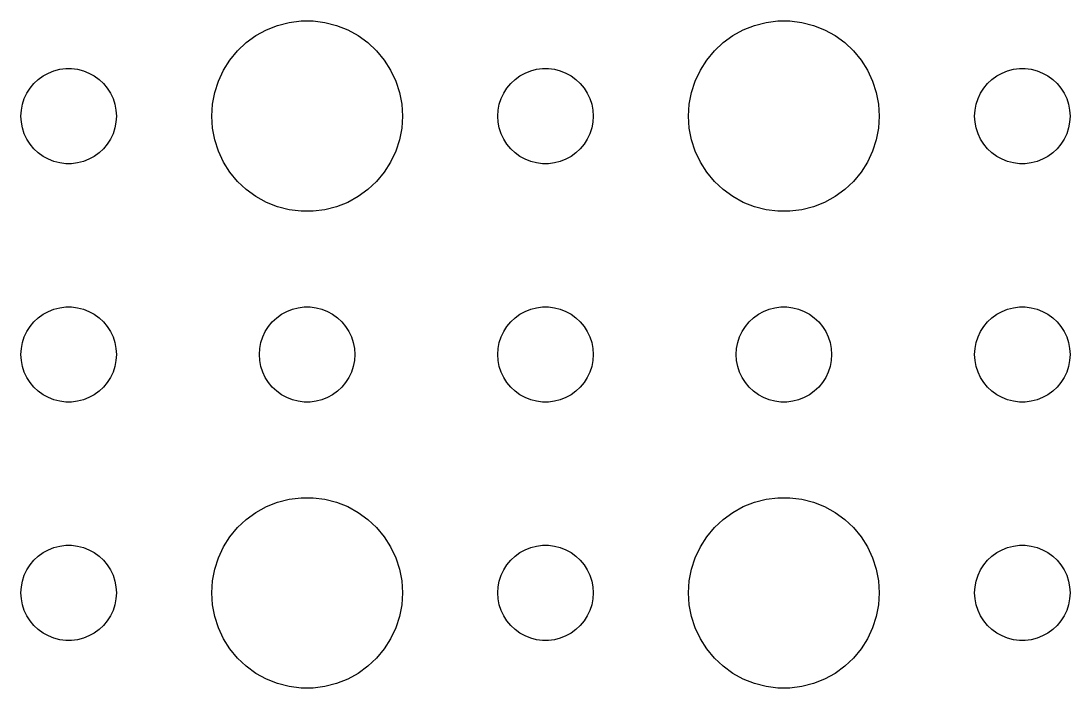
# Model space of a CAD drawing. Header units: metres. Extents: x -127 to 127, y -127 to 127.
# Drawn here: x -24 to 9, y 87.01 to 107.99 of the extents above; entities that cross this region are included whole.
import ezdxf

# ---------------------------------------------------------------- set-up
doc = ezdxf.new("R2010")
doc.units = ezdxf.units.M

msp = doc.modelspace()

# ---------------------------------------------------------------- linework, layer by layer
for p, q in [((-15.927, 107.853), (-15.5621, 107.947)), ((-15.5621, 107.947), (-15.1884, 107.994)), ((-15.1884, 107.994), (-14.8116, 107.994)), ((-14.8116, 107.994), (-14.4379, 107.947)), ((-14.4379, 107.947), (-14.0729, 107.853)), ((-0.92705, 107.853), (-0.56213, 107.947)), ((-0.56213, 107.947), (-0.18837, 107.994)), ((-0.18837, 107.994), (0.18837, 107.994)), ((0.18837, 107.994), (0.56213, 107.947)), ((0.56213, 107.947), (0.92705, 107.853)), ((-16.6075, 107.533), (-16.2773, 107.714)), ((-16.2773, 107.714), (-15.927, 107.853)), ((-14.0729, 107.853), (-13.7227, 107.714)), ((-13.7227, 107.714), (-13.3925, 107.533)), ((-1.60747, 107.533), (-1.27733, 107.714)), ((-1.27733, 107.714), (-0.92705, 107.853)), ((0.92705, 107.853), (1.27733, 107.714)), ((1.27733, 107.714), (1.60747, 107.533)), ((-17.1869, 107.054), (-16.9123, 107.312)), ((-16.9123, 107.312), (-16.6075, 107.533)), ((-13.3925, 107.533), (-13.0877, 107.312)), ((-13.0877, 107.312), (-12.8131, 107.054)), ((-2.1869, 107.054), (-1.91226, 107.312)), ((-1.91226, 107.312), (-1.60747, 107.533)), ((1.60747, 107.533), (1.91226, 107.312)), ((1.91226, 107.312), (2.1869, 107.054)), ((-17.427, 106.763), (-17.1869, 107.054)), ((-12.8131, 107.054), (-12.5729, 106.763)), ((-2.42705, 106.763), (-2.1869, 107.054)), ((2.1869, 107.054), (2.42705, 106.763)), ((-17.6289, 106.445), (-17.427, 106.763)), ((-12.5729, 106.763), (-12.3711, 106.445)), ((-2.62891, 106.445), (-2.42705, 106.763)), ((2.42705, 106.763), (2.62891, 106.445)), ((-23.4561, 106.156), (-23.3037, 106.266)), ((-23.3037, 106.266), (-23.1387, 106.357)), ((-23.1387, 106.357), (-22.9635, 106.427)), ((-22.9635, 106.427), (-22.7811, 106.473)), ((-22.7811, 106.473), (-22.5942, 106.497)), ((-22.5942, 106.497), (-22.4058, 106.497)), ((-22.4058, 106.497), (-22.2189, 106.473)), ((-22.2189, 106.473), (-22.0365, 106.427)), ((-22.0365, 106.427), (-21.8613, 106.357)), ((-21.8613, 106.357), (-21.6963, 106.266)), ((-21.6963, 106.266), (-21.5439, 106.156)), ((-17.7893, 106.104), (-17.6289, 106.445)), ((-12.3711, 106.445), (-12.2107, 106.104)), ((-8.45613, 106.156), (-8.30373, 106.266)), ((-8.30373, 106.266), (-8.13866, 106.357)), ((-8.13866, 106.357), (-7.96352, 106.427)), ((-7.96352, 106.427), (-7.78107, 106.473)), ((-7.78107, 106.473), (-7.59418, 106.497)), ((-7.59418, 106.497), (-7.40581, 106.497)), ((-7.40581, 106.497), (-7.21892, 106.473)), ((-7.21892, 106.473), (-7.03647, 106.427)), ((-7.03647, 106.427), (-6.86133, 106.357)), ((-6.86133, 106.357), (-6.69626, 106.266)), ((-6.69626, 106.266), (-6.54385, 106.156)), ((-2.78932, 106.104), (-2.62891, 106.445)), ((2.62891, 106.445), (2.78932, 106.104)), ((6.54385, 106.156), (6.69626, 106.266)), ((6.69626, 106.266), (6.86133, 106.357)), ((6.86133, 106.357), (7.03647, 106.427)), ((7.03647, 106.427), (7.21892, 106.473)), ((7.21892, 106.473), (7.40581, 106.497)), ((7.40581, 106.497), (7.59418, 106.497)), ((7.59418, 106.497), (7.78107, 106.473)), ((7.78107, 106.473), (7.96352, 106.427)), ((7.96352, 106.427), (8.13866, 106.357)), ((8.13866, 106.357), (8.30373, 106.266)), ((8.30373, 106.266), (8.45613, 106.156)), ((-23.7135, 105.882), (-23.5934, 106.027)), ((-23.5934, 106.027), (-23.4561, 106.156)), ((-21.5439, 106.156), (-21.4065, 106.027)), ((-21.4065, 106.027), (-21.2865, 105.882)), ((-17.9057, 105.746), (-17.7893, 106.104)), ((-12.2107, 106.104), (-12.0942, 105.746)), ((-8.71352, 105.882), (-8.59344, 106.027)), ((-8.59344, 106.027), (-8.45613, 106.156)), ((-6.54385, 106.156), (-6.40654, 106.027)), ((-6.40654, 106.027), (-6.28647, 105.882)), ((-2.90575, 105.746), (-2.78932, 106.104)), ((2.78932, 106.104), (2.90575, 105.746)), ((6.28647, 105.882), (6.40654, 106.027)), ((6.40654, 106.027), (6.54385, 106.156)), ((8.45613, 106.156), (8.59344, 106.027)), ((8.59344, 106.027), (8.71352, 105.882)), ((-23.8947, 105.552), (-23.8145, 105.723)), ((-23.8145, 105.723), (-23.7135, 105.882)), ((-21.2865, 105.882), (-21.1855, 105.723)), ((-21.1855, 105.723), (-21.1053, 105.552)), ((-17.9763, 105.376), (-17.9057, 105.746)), ((-12.0942, 105.746), (-12.0237, 105.376)), ((-8.89465, 105.552), (-8.81445, 105.723)), ((-8.81445, 105.723), (-8.71352, 105.882)), ((-6.28647, 105.882), (-6.18553, 105.723)), ((-6.18553, 105.723), (-6.10533, 105.552)), ((-2.97633, 105.376), (-2.90575, 105.746)), ((2.90575, 105.746), (2.97633, 105.376)), ((6.10533, 105.552), (6.18553, 105.723)), ((6.18553, 105.723), (6.28647, 105.882)), ((8.71352, 105.882), (8.81445, 105.723)), ((8.81445, 105.723), (8.89465, 105.552)), ((-23.9882, 105.188), (-23.9529, 105.373)), ((-23.9529, 105.373), (-23.8947, 105.552)), ((-21.1053, 105.552), (-21.0471, 105.373)), ((-21.0471, 105.373), (-21.0118, 105.188)), ((-18, 105), (-17.9763, 105.376)), ((-12.0237, 105.376), (-12, 105)), ((-8.98816, 105.188), (-8.95287, 105.373)), ((-8.95287, 105.373), (-8.89465, 105.552)), ((-6.10533, 105.552), (-6.04712, 105.373)), ((-6.04712, 105.373), (-6.01183, 105.188)), ((-3, 105), (-2.97633, 105.376)), ((2.97633, 105.376), (3, 105)), ((6.01183, 105.188), (6.04712, 105.373)), ((6.04712, 105.373), (6.10533, 105.552)), ((8.89465, 105.552), (8.95287, 105.373)), ((8.95287, 105.373), (8.98816, 105.188)), ((-24, 105), (-23.9882, 105.188)), ((-23.9882, 104.812), (-24, 105)), ((-21.0118, 105.188), (-21, 105)), ((-21, 105), (-21.0118, 104.812)), ((-17.9763, 104.624), (-18, 105)), ((-12, 105), (-12.0237, 104.624)), ((-9, 105), (-8.98816, 105.188)), ((-8.98816, 104.812), (-9, 105)), ((-6.01183, 105.188), (-6, 105)), ((-6, 105), (-6.01183, 104.812)), ((-2.97633, 104.624), (-3, 105)), ((3, 105), (2.97633, 104.624)), ((6, 105), (6.01183, 105.188)), ((6.01183, 104.812), (6, 105)), ((8.98816, 105.188), (9, 105)), ((9, 105), (8.98816, 104.812)), ((-23.9529, 104.627), (-23.9882, 104.812)), ((-23.8947, 104.448), (-23.9529, 104.627)), ((-21.0471, 104.627), (-21.1053, 104.448)), ((-21.0118, 104.812), (-21.0471, 104.627)), ((-17.9057, 104.254), (-17.9763, 104.624)), ((-12.0237, 104.624), (-12.0942, 104.254)), ((-8.95287, 104.627), (-8.98816, 104.812)), ((-8.89465, 104.448), (-8.95287, 104.627)), ((-6.04712, 104.627), (-6.10533, 104.448)), ((-6.01183, 104.812), (-6.04712, 104.627)), ((-2.90575, 104.254), (-2.97633, 104.624)), ((2.97633, 104.624), (2.90575, 104.254)), ((6.04712, 104.627), (6.01183, 104.812)), ((6.10533, 104.448), (6.04712, 104.627)), ((8.95287, 104.627), (8.89465, 104.448)), ((8.98816, 104.812), (8.95287, 104.627)), ((-23.8145, 104.277), (-23.8947, 104.448)), ((-21.1053, 104.448), (-21.1855, 104.277)), ((-8.81445, 104.277), (-8.89465, 104.448)), ((-6.10533, 104.448), (-6.18553, 104.277)), ((6.18553, 104.277), (6.10533, 104.448)), ((8.89465, 104.448), (8.81445, 104.277)), ((-23.7135, 104.118), (-23.8145, 104.277)), ((-23.5934, 103.973), (-23.7135, 104.118)), ((-23.4561, 103.844), (-23.5934, 103.973)), ((-21.4065, 103.973), (-21.5439, 103.844)), ((-21.2865, 104.118), (-21.4065, 103.973)), ((-21.1855, 104.277), (-21.2865, 104.118)), ((-17.7893, 103.896), (-17.9057, 104.254)), ((-12.0942, 104.254), (-12.2107, 103.896)), ((-8.71352, 104.118), (-8.81445, 104.277)), ((-8.59344, 103.973), (-8.71352, 104.118)), ((-8.45613, 103.844), (-8.59344, 103.973)), ((-6.40654, 103.973), (-6.54385, 103.844)), ((-6.28647, 104.118), (-6.40654, 103.973)), ((-6.18553, 104.277), (-6.28647, 104.118)), ((-2.78932, 103.896), (-2.90575, 104.254)), ((2.90575, 104.254), (2.78932, 103.896)), ((6.28647, 104.118), (6.18553, 104.277)), ((6.40654, 103.973), (6.28647, 104.118)), ((6.54385, 103.844), (6.40654, 103.973)), ((8.59344, 103.973), (8.45613, 103.844)), ((8.71352, 104.118), (8.59344, 103.973)), ((8.81445, 104.277), (8.71352, 104.118)), ((-23.3037, 103.734), (-23.4561, 103.844)), ((-23.1387, 103.643), (-23.3037, 103.734)), ((-22.9635, 103.573), (-23.1387, 103.643)), ((-21.8613, 103.643), (-22.0365, 103.573)), ((-21.6963, 103.734), (-21.8613, 103.643)), ((-21.5439, 103.844), (-21.6963, 103.734)), ((-17.6289, 103.555), (-17.7893, 103.896)), ((-12.2107, 103.896), (-12.3711, 103.555)), ((-8.30373, 103.734), (-8.45613, 103.844)), ((-8.13866, 103.643), (-8.30373, 103.734)), ((-7.96352, 103.573), (-8.13866, 103.643)), ((-6.86133, 103.643), (-7.03647, 103.573)), ((-6.69626, 103.734), (-6.86133, 103.643)), ((-6.54385, 103.844), (-6.69626, 103.734)), ((-2.62891, 103.555), (-2.78932, 103.896)), ((2.78932, 103.896), (2.62891, 103.555)), ((6.69626, 103.734), (6.54385, 103.844)), ((6.86133, 103.643), (6.69626, 103.734)), ((7.03647, 103.573), (6.86133, 103.643)), ((8.13866, 103.643), (7.96352, 103.573)), ((8.30373, 103.734), (8.13866, 103.643)), ((8.45613, 103.844), (8.30373, 103.734)), ((-22.7811, 103.527), (-22.9635, 103.573)), ((-22.5942, 103.503), (-22.7811, 103.527)), ((-22.4058, 103.503), (-22.5942, 103.503)), ((-22.2189, 103.527), (-22.4058, 103.503)), ((-22.0365, 103.573), (-22.2189, 103.527)), ((-17.427, 103.237), (-17.6289, 103.555)), ((-12.3711, 103.555), (-12.5729, 103.237)), ((-7.78107, 103.527), (-7.96352, 103.573)), ((-7.59418, 103.503), (-7.78107, 103.527)), ((-7.40581, 103.503), (-7.59418, 103.503)), ((-7.21892, 103.527), (-7.40581, 103.503)), ((-7.03647, 103.573), (-7.21892, 103.527)), ((-2.42705, 103.237), (-2.62891, 103.555)), ((2.62891, 103.555), (2.42705, 103.237)), ((7.21892, 103.527), (7.03647, 103.573)), ((7.40581, 103.503), (7.21892, 103.527)), ((7.59418, 103.503), (7.40581, 103.503)), ((7.78107, 103.527), (7.59418, 103.503)), ((7.96352, 103.573), (7.78107, 103.527)), ((-17.1869, 102.946), (-17.427, 103.237)), ((-12.5729, 103.237), (-12.8131, 102.946)), ((-2.1869, 102.946), (-2.42705, 103.237)), ((2.42705, 103.237), (2.1869, 102.946)), ((-16.9123, 102.688), (-17.1869, 102.946)), ((-16.6075, 102.467), (-16.9123, 102.688)), ((-13.0877, 102.688), (-13.3925, 102.467)), ((-12.8131, 102.946), (-13.0877, 102.688)), ((-1.91226, 102.688), (-2.1869, 102.946)), ((-1.60747, 102.467), (-1.91226, 102.688)), ((1.91226, 102.688), (1.60747, 102.467)), ((2.1869, 102.946), (1.91226, 102.688)), ((-16.2773, 102.286), (-16.6075, 102.467)), ((-13.3925, 102.467), (-13.7227, 102.286)), ((-1.27733, 102.286), (-1.60747, 102.467)), ((1.60747, 102.467), (1.27733, 102.286)), ((-15.927, 102.147), (-16.2773, 102.286)), ((-15.5621, 102.053), (-15.927, 102.147)), ((-15.1884, 102.006), (-15.5621, 102.053)), ((-14.8116, 102.006), (-15.1884, 102.006)), ((-14.4379, 102.053), (-14.8116, 102.006)), ((-14.0729, 102.147), (-14.4379, 102.053)), ((-13.7227, 102.286), (-14.0729, 102.147)), ((-0.92705, 102.147), (-1.27733, 102.286)), ((-0.56213, 102.053), (-0.92705, 102.147)), ((-0.18837, 102.006), (-0.56213, 102.053)), ((0.18837, 102.006), (-0.18837, 102.006)), ((0.56213, 102.053), (0.18837, 102.006)), ((0.92705, 102.147), (0.56213, 102.053)), ((1.27733, 102.286), (0.92705, 102.147)), ((-23.4561, 98.6558), (-23.3037, 98.7665)), ((-23.3037, 98.7665), (-23.1387, 98.8572)), ((-23.1387, 98.8572), (-22.9635, 98.9266)), ((-22.9635, 98.9266), (-22.7811, 98.9734)), ((-22.7811, 98.9734), (-22.5942, 98.997)), ((-22.5942, 98.997), (-22.4058, 98.997)), ((-22.4058, 98.997), (-22.2189, 98.9734)), ((-22.2189, 98.9734), (-22.0365, 98.9266)), ((-22.0365, 98.9266), (-21.8613, 98.8572)), ((-21.8613, 98.8572), (-21.6963, 98.7665)), ((-21.6963, 98.7665), (-21.5439, 98.6558)), ((-15.9561, 98.6558), (-15.8037, 98.7665)), ((-15.8037, 98.7665), (-15.6387, 98.8572)), ((-15.6387, 98.8572), (-15.4635, 98.9266)), ((-15.4635, 98.9266), (-15.2811, 98.9734)), ((-15.2811, 98.9734), (-15.0942, 98.997)), ((-15.0942, 98.997), (-14.9058, 98.997)), ((-14.9058, 98.997), (-14.7189, 98.9734)), ((-14.7189, 98.9734), (-14.5365, 98.9266)), ((-14.5365, 98.9266), (-14.3613, 98.8572)), ((-14.3613, 98.8572), (-14.1963, 98.7665)), ((-14.1963, 98.7665), (-14.0439, 98.6558)), ((-8.45613, 98.6558), (-8.30373, 98.7665)), ((-8.30373, 98.7665), (-8.13866, 98.8572)), ((-8.13866, 98.8572), (-7.96352, 98.9266)), ((-7.96352, 98.9266), (-7.78107, 98.9734)), ((-7.78107, 98.9734), (-7.59418, 98.997)), ((-7.59418, 98.997), (-7.40581, 98.997)), ((-7.40581, 98.997), (-7.21892, 98.9734)), ((-7.21892, 98.9734), (-7.03647, 98.9266)), ((-7.03647, 98.9266), (-6.86133, 98.8572)), ((-6.86133, 98.8572), (-6.69626, 98.7665)), ((-6.69626, 98.7665), (-6.54385, 98.6558)), ((-0.95613, 98.6558), (-0.80373, 98.7665)), ((-0.80373, 98.7665), (-0.63866, 98.8572)), ((-0.63866, 98.8572), (-0.46352, 98.9266)), ((-0.46352, 98.9266), (-0.28107, 98.9734)), ((-0.28107, 98.9734), (-0.09418, 98.997)), ((-0.09418, 98.997), (0.09418, 98.997)), ((0.09418, 98.997), (0.28107, 98.9734)), ((0.28107, 98.9734), (0.46352, 98.9266)), ((0.46352, 98.9266), (0.63866, 98.8572)), ((0.63866, 98.8572), (0.80373, 98.7665)), ((0.80373, 98.7665), (0.95613, 98.6558)), ((6.54385, 98.6558), (6.69626, 98.7665)), ((6.69626, 98.7665), (6.86133, 98.8572)), ((6.86133, 98.8572), (7.03647, 98.9266)), ((7.03647, 98.9266), (7.21892, 98.9734)), ((7.21892, 98.9734), (7.40581, 98.997)), ((7.40581, 98.997), (7.59418, 98.997)), ((7.59418, 98.997), (7.78107, 98.9734)), ((7.78107, 98.9734), (7.96352, 98.9266)), ((7.96352, 98.9266), (8.13866, 98.8572)), ((8.13866, 98.8572), (8.30373, 98.7665)), ((8.30373, 98.7665), (8.45613, 98.6558)), ((-23.8145, 98.2226), (-23.7135, 98.3817)), ((-23.7135, 98.3817), (-23.5934, 98.5268)), ((-23.5934, 98.5268), (-23.4561, 98.6558)), ((-21.5439, 98.6558), (-21.4065, 98.5268)), ((-21.4065, 98.5268), (-21.2865, 98.3817)), ((-21.2865, 98.3817), (-21.1855, 98.2226)), ((-16.3145, 98.2226), (-16.2135, 98.3817)), ((-16.2135, 98.3817), (-16.0934, 98.5268)), ((-16.0934, 98.5268), (-15.9561, 98.6558)), ((-14.0439, 98.6558), (-13.9065, 98.5268)), ((-13.9065, 98.5268), (-13.7865, 98.3817)), ((-13.7865, 98.3817), (-13.6855, 98.2226)), ((-8.81445, 98.2226), (-8.71352, 98.3817)), ((-8.71352, 98.3817), (-8.59344, 98.5268)), ((-8.59344, 98.5268), (-8.45613, 98.6558)), ((-6.54385, 98.6558), (-6.40654, 98.5268)), ((-6.40654, 98.5268), (-6.28647, 98.3817)), ((-6.28647, 98.3817), (-6.18553, 98.2226)), ((-1.31445, 98.2226), (-1.21352, 98.3817)), ((-1.21352, 98.3817), (-1.09344, 98.5268)), ((-1.09344, 98.5268), (-0.95613, 98.6558)), ((0.95613, 98.6558), (1.09344, 98.5268)), ((1.09344, 98.5268), (1.21352, 98.3817)), ((1.21352, 98.3817), (1.31445, 98.2226)), ((6.18553, 98.2226), (6.28647, 98.3817)), ((6.28647, 98.3817), (6.40654, 98.5268)), ((6.40654, 98.5268), (6.54385, 98.6558)), ((8.45613, 98.6558), (8.59344, 98.5268)), ((8.59344, 98.5268), (8.71352, 98.3817)), ((8.71352, 98.3817), (8.81445, 98.2226)), ((-23.9529, 97.873), (-23.8947, 98.0522)), ((-23.8947, 98.0522), (-23.8145, 98.2226)), ((-21.1855, 98.2226), (-21.1053, 98.0522)), ((-21.1053, 98.0522), (-21.0471, 97.873)), ((-16.4529, 97.873), (-16.3947, 98.0522)), ((-16.3947, 98.0522), (-16.3145, 98.2226)), ((-13.6855, 98.2226), (-13.6053, 98.0522)), ((-13.6053, 98.0522), (-13.5471, 97.873)), ((-8.95287, 97.873), (-8.89465, 98.0522)), ((-8.89465, 98.0522), (-8.81445, 98.2226)), ((-6.18553, 98.2226), (-6.10533, 98.0522)), ((-6.10533, 98.0522), (-6.04712, 97.873)), ((-1.45287, 97.873), (-1.39465, 98.0522)), ((-1.39465, 98.0522), (-1.31445, 98.2226)), ((1.31445, 98.2226), (1.39465, 98.0522)), ((1.39465, 98.0522), (1.45287, 97.873)), ((6.04712, 97.873), (6.10533, 98.0522)), ((6.10533, 98.0522), (6.18553, 98.2226)), ((8.81445, 98.2226), (8.89465, 98.0522)), ((8.89465, 98.0522), (8.95287, 97.873)), ((-24, 97.5), (-23.9882, 97.688)), ((-23.9882, 97.688), (-23.9529, 97.873)), ((-21.0471, 97.873), (-21.0118, 97.688)), ((-21.0118, 97.688), (-21, 97.5)), ((-16.5, 97.5), (-16.4882, 97.688)), ((-16.4882, 97.688), (-16.4529, 97.873)), ((-13.5471, 97.873), (-13.5118, 97.688)), ((-13.5118, 97.688), (-13.5, 97.5)), ((-9, 97.5), (-8.98816, 97.688)), ((-8.98816, 97.688), (-8.95287, 97.873)), ((-6.04712, 97.873), (-6.01183, 97.688)), ((-6.01183, 97.688), (-6, 97.5)), ((-1.5, 97.5), (-1.48816, 97.688)), ((-1.48816, 97.688), (-1.45287, 97.873)), ((1.45287, 97.873), (1.48816, 97.688)), ((1.48816, 97.688), (1.5, 97.5)), ((6, 97.5), (6.01183, 97.688)), ((6.01183, 97.688), (6.04712, 97.873)), ((8.95287, 97.873), (8.98816, 97.688)), ((8.98816, 97.688), (9, 97.5)), ((-23.9882, 97.312), (-24, 97.5)), ((-21, 97.5), (-21.0118, 97.312)), ((-16.4882, 97.312), (-16.5, 97.5)), ((-13.5, 97.5), (-13.5118, 97.312)), ((-8.98816, 97.312), (-9, 97.5)), ((-6, 97.5), (-6.01183, 97.312)), ((-1.48816, 97.312), (-1.5, 97.5)), ((1.5, 97.5), (1.48816, 97.312)), ((6.01183, 97.312), (6, 97.5)), ((9, 97.5), (8.98816, 97.312)), ((-23.9529, 97.127), (-23.9882, 97.312)), ((-23.8947, 96.9478), (-23.9529, 97.127)), ((-21.0471, 97.127), (-21.1053, 96.9478)), ((-21.0118, 97.312), (-21.0471, 97.127)), ((-16.4529, 97.127), (-16.4882, 97.312)), ((-16.3947, 96.9478), (-16.4529, 97.127)), ((-13.5471, 97.127), (-13.6053, 96.9478)), ((-13.5118, 97.312), (-13.5471, 97.127)), ((-8.95287, 97.127), (-8.98816, 97.312)), ((-8.89465, 96.9478), (-8.95287, 97.127)), ((-6.04712, 97.127), (-6.10533, 96.9478)), ((-6.01183, 97.312), (-6.04712, 97.127)), ((-1.45287, 97.127), (-1.48816, 97.312)), ((-1.39465, 96.9478), (-1.45287, 97.127)), ((1.45287, 97.127), (1.39465, 96.9478)), ((1.48816, 97.312), (1.45287, 97.127)), ((6.04712, 97.127), (6.01183, 97.312)), ((6.10533, 96.9478), (6.04712, 97.127)), ((8.95287, 97.127), (8.89465, 96.9478)), ((8.98816, 97.312), (8.95287, 97.127)), ((-23.8145, 96.7774), (-23.8947, 96.9478)), ((-23.7135, 96.6183), (-23.8145, 96.7774)), ((-21.1855, 96.7774), (-21.2865, 96.6183)), ((-21.1053, 96.9478), (-21.1855, 96.7774)), ((-16.3145, 96.7774), (-16.3947, 96.9478)), ((-16.2135, 96.6183), (-16.3145, 96.7774)), ((-13.6855, 96.7774), (-13.7865, 96.6183)), ((-13.6053, 96.9478), (-13.6855, 96.7774)), ((-8.81445, 96.7774), (-8.89465, 96.9478)), ((-8.71352, 96.6183), (-8.81445, 96.7774)), ((-6.18553, 96.7774), (-6.28647, 96.6183)), ((-6.10533, 96.9478), (-6.18553, 96.7774)), ((-1.31445, 96.7774), (-1.39465, 96.9478)), ((-1.21352, 96.6183), (-1.31445, 96.7774)), ((1.31445, 96.7774), (1.21352, 96.6183)), ((1.39465, 96.9478), (1.31445, 96.7774)), ((6.18553, 96.7774), (6.10533, 96.9478)), ((6.28647, 96.6183), (6.18553, 96.7774)), ((8.81445, 96.7774), (8.71352, 96.6183)), ((8.89465, 96.9478), (8.81445, 96.7774)), ((-23.5934, 96.4732), (-23.7135, 96.6183)), ((-23.4561, 96.3442), (-23.5934, 96.4732)), ((-21.4065, 96.4732), (-21.5439, 96.3442)), ((-21.2865, 96.6183), (-21.4065, 96.4732)), ((-16.0934, 96.4732), (-16.2135, 96.6183)), ((-15.9561, 96.3442), (-16.0934, 96.4732)), ((-13.9065, 96.4732), (-14.0439, 96.3442)), ((-13.7865, 96.6183), (-13.9065, 96.4732)), ((-8.59344, 96.4732), (-8.71352, 96.6183)), ((-8.45613, 96.3442), (-8.59344, 96.4732)), ((-6.40654, 96.4732), (-6.54385, 96.3442)), ((-6.28647, 96.6183), (-6.40654, 96.4732)), ((-1.09344, 96.4732), (-1.21352, 96.6183)), ((-0.95613, 96.3442), (-1.09344, 96.4732)), ((1.09344, 96.4732), (0.95613, 96.3442)), ((1.21352, 96.6183), (1.09344, 96.4732)), ((6.40654, 96.4732), (6.28647, 96.6183)), ((6.54385, 96.3442), (6.40654, 96.4732)), ((8.59344, 96.4732), (8.45613, 96.3442)), ((8.71352, 96.6183), (8.59344, 96.4732)), ((-23.3037, 96.2335), (-23.4561, 96.3442)), ((-23.1387, 96.1428), (-23.3037, 96.2335)), ((-22.9635, 96.0734), (-23.1387, 96.1428)), ((-22.7811, 96.0266), (-22.9635, 96.0734)), ((-22.0365, 96.0734), (-22.2189, 96.0266)), ((-21.8613, 96.1428), (-22.0365, 96.0734)), ((-21.6963, 96.2335), (-21.8613, 96.1428)), ((-21.5439, 96.3442), (-21.6963, 96.2335)), ((-15.8037, 96.2335), (-15.9561, 96.3442)), ((-15.6387, 96.1428), (-15.8037, 96.2335)), ((-15.4635, 96.0734), (-15.6387, 96.1428)), ((-15.2811, 96.0266), (-15.4635, 96.0734)), ((-14.5365, 96.0734), (-14.7189, 96.0266)), ((-14.3613, 96.1428), (-14.5365, 96.0734)), ((-14.1963, 96.2335), (-14.3613, 96.1428)), ((-14.0439, 96.3442), (-14.1963, 96.2335)), ((-8.30373, 96.2335), (-8.45613, 96.3442)), ((-8.13866, 96.1428), (-8.30373, 96.2335)), ((-7.96352, 96.0734), (-8.13866, 96.1428)), ((-7.78107, 96.0266), (-7.96352, 96.0734)), ((-7.03647, 96.0734), (-7.21892, 96.0266)), ((-6.86133, 96.1428), (-7.03647, 96.0734)), ((-6.69626, 96.2335), (-6.86133, 96.1428)), ((-6.54385, 96.3442), (-6.69626, 96.2335)), ((-0.80373, 96.2335), (-0.95613, 96.3442)), ((-0.63866, 96.1428), (-0.80373, 96.2335)), ((-0.46352, 96.0734), (-0.63866, 96.1428)), ((-0.28107, 96.0266), (-0.46352, 96.0734)), ((0.46352, 96.0734), (0.28107, 96.0266)), ((0.63866, 96.1428), (0.46352, 96.0734)), ((0.80373, 96.2335), (0.63866, 96.1428)), ((0.95613, 96.3442), (0.80373, 96.2335)), ((6.69626, 96.2335), (6.54385, 96.3442)), ((6.86133, 96.1428), (6.69626, 96.2335)), ((7.03647, 96.0734), (6.86133, 96.1428)), ((7.21892, 96.0266), (7.03647, 96.0734)), ((7.96352, 96.0734), (7.78107, 96.0266)), ((8.13866, 96.1428), (7.96352, 96.0734)), ((8.30373, 96.2335), (8.13866, 96.1428)), ((8.45613, 96.3442), (8.30373, 96.2335)), ((-22.5942, 96.003), (-22.7811, 96.0266)), ((-22.4058, 96.003), (-22.5942, 96.003)), ((-22.2189, 96.0266), (-22.4058, 96.003)), ((-15.0942, 96.003), (-15.2811, 96.0266)), ((-14.9058, 96.003), (-15.0942, 96.003)), ((-14.7189, 96.0266), (-14.9058, 96.003)), ((-7.59418, 96.003), (-7.78107, 96.0266)), ((-7.40581, 96.003), (-7.59418, 96.003)), ((-7.21892, 96.0266), (-7.40581, 96.003)), ((-0.09418, 96.003), (-0.28107, 96.0266)), ((0.09418, 96.003), (-0.09418, 96.003)), ((0.28107, 96.0266), (0.09418, 96.003)), ((7.40581, 96.003), (7.21892, 96.0266)), ((7.59418, 96.003), (7.40581, 96.003)), ((7.78107, 96.0266), (7.59418, 96.003)), ((-16.2773, 92.7145), (-15.927, 92.8532)), ((-15.927, 92.8532), (-15.5621, 92.9469)), ((-15.5621, 92.9469), (-15.1884, 92.9941)), ((-15.1884, 92.9941), (-14.8116, 92.9941)), ((-14.8116, 92.9941), (-14.4379, 92.9469)), ((-14.4379, 92.9469), (-14.0729, 92.8532)), ((-14.0729, 92.8532), (-13.7227, 92.7145)), ((-1.27733, 92.7145), (-0.92705, 92.8532)), ((-0.92705, 92.8532), (-0.56213, 92.9469)), ((-0.56213, 92.9469), (-0.18837, 92.9941)), ((-0.18837, 92.9941), (0.18837, 92.9941)), ((0.18837, 92.9941), (0.56213, 92.9469)), ((0.56213, 92.9469), (0.92705, 92.8532)), ((0.92705, 92.8532), (1.27733, 92.7145)), ((-16.9123, 92.3115), (-16.6075, 92.533)), ((-16.6075, 92.533), (-16.2773, 92.7145)), ((-13.7227, 92.7145), (-13.3925, 92.533)), ((-13.3925, 92.533), (-13.0877, 92.3115)), ((-1.91226, 92.3115), (-1.60747, 92.533)), ((-1.60747, 92.533), (-1.27733, 92.7145)), ((1.27733, 92.7145), (1.60747, 92.533)), ((1.60747, 92.533), (1.91226, 92.3115)), ((-17.1869, 92.0536), (-16.9123, 92.3115)), ((-13.0877, 92.3115), (-12.8131, 92.0536)), ((-2.1869, 92.0536), (-1.91226, 92.3115)), ((1.91226, 92.3115), (2.1869, 92.0536)), ((-17.6289, 91.4453), (-17.427, 91.7634)), ((-17.427, 91.7634), (-17.1869, 92.0536)), ((-12.8131, 92.0536), (-12.5729, 91.7634)), ((-12.5729, 91.7634), (-12.3711, 91.4453)), ((-2.62891, 91.4453), (-2.42705, 91.7634)), ((-2.42705, 91.7634), (-2.1869, 92.0536)), ((2.1869, 92.0536), (2.42705, 91.7634)), ((2.42705, 91.7634), (2.62891, 91.4453)), ((-23.1387, 91.3572), (-22.9635, 91.4266)), ((-22.9635, 91.4266), (-22.7811, 91.4734)), ((-22.7811, 91.4734), (-22.5942, 91.497)), ((-22.5942, 91.497), (-22.4058, 91.497)), ((-22.4058, 91.497), (-22.2189, 91.4734)), ((-22.2189, 91.4734), (-22.0365, 91.4266)), ((-22.0365, 91.4266), (-21.8613, 91.3572)), ((-17.7893, 91.1044), (-17.6289, 91.4453)), ((-12.3711, 91.4453), (-12.2107, 91.1044)), ((-8.13866, 91.3572), (-7.96352, 91.4266)), ((-7.96352, 91.4266), (-7.78107, 91.4734)), ((-7.78107, 91.4734), (-7.59418, 91.497)), ((-7.59418, 91.497), (-7.40581, 91.497)), ((-7.40581, 91.497), (-7.21892, 91.4734)), ((-7.21892, 91.4734), (-7.03647, 91.4266)), ((-7.03647, 91.4266), (-6.86133, 91.3572)), ((-2.78932, 91.1044), (-2.62891, 91.4453)), ((2.62891, 91.4453), (2.78932, 91.1044)), ((6.86133, 91.3572), (7.03647, 91.4266)), ((7.03647, 91.4266), (7.21892, 91.4734)), ((7.21892, 91.4734), (7.40581, 91.497)), ((7.40581, 91.497), (7.59418, 91.497)), ((7.59418, 91.497), (7.78107, 91.4734)), ((7.78107, 91.4734), (7.96352, 91.4266)), ((7.96352, 91.4266), (8.13866, 91.3572)), ((-23.5934, 91.0268), (-23.4561, 91.1558)), ((-23.4561, 91.1558), (-23.3037, 91.2665)), ((-23.3037, 91.2665), (-23.1387, 91.3572)), ((-21.8613, 91.3572), (-21.6963, 91.2665)), ((-21.6963, 91.2665), (-21.5439, 91.1558)), ((-21.5439, 91.1558), (-21.4065, 91.0268)), ((-17.9057, 90.7461), (-17.7893, 91.1044)), ((-12.2107, 91.1044), (-12.0942, 90.7461)), ((-8.59344, 91.0268), (-8.45613, 91.1558)), ((-8.45613, 91.1558), (-8.30373, 91.2665)), ((-8.30373, 91.2665), (-8.13866, 91.3572)), ((-6.86133, 91.3572), (-6.69626, 91.2665)), ((-6.69626, 91.2665), (-6.54385, 91.1558)), ((-6.54385, 91.1558), (-6.40654, 91.0268)), ((-2.90575, 90.7461), (-2.78932, 91.1044)), ((2.78932, 91.1044), (2.90575, 90.7461)), ((6.40654, 91.0268), (6.54385, 91.1558)), ((6.54385, 91.1558), (6.69626, 91.2665)), ((6.69626, 91.2665), (6.86133, 91.3572)), ((8.13866, 91.3572), (8.30373, 91.2665)), ((8.30373, 91.2665), (8.45613, 91.1558)), ((8.45613, 91.1558), (8.59344, 91.0268)), ((-23.8145, 90.7226), (-23.7135, 90.8817)), ((-23.7135, 90.8817), (-23.5934, 91.0268)), ((-21.4065, 91.0268), (-21.2865, 90.8817)), ((-21.2865, 90.8817), (-21.1855, 90.7226)), ((-8.81445, 90.7226), (-8.71352, 90.8817)), ((-8.71352, 90.8817), (-8.59344, 91.0268)), ((-6.40654, 91.0268), (-6.28647, 90.8817)), ((-6.28647, 90.8817), (-6.18553, 90.7226)), ((6.18553, 90.7226), (6.28647, 90.8817)), ((6.28647, 90.8817), (6.40654, 91.0268)), ((8.59344, 91.0268), (8.71352, 90.8817)), ((8.71352, 90.8817), (8.81445, 90.7226)), ((-23.9529, 90.373), (-23.8947, 90.5522)), ((-23.8947, 90.5522), (-23.8145, 90.7226)), ((-21.1855, 90.7226), (-21.1053, 90.5522)), ((-21.1053, 90.5522), (-21.0471, 90.373)), ((-17.9763, 90.376), (-17.9057, 90.7461)), ((-12.0942, 90.7461), (-12.0237, 90.376)), ((-8.95287, 90.373), (-8.89465, 90.5522)), ((-8.89465, 90.5522), (-8.81445, 90.7226)), ((-6.18553, 90.7226), (-6.10533, 90.5522)), ((-6.10533, 90.5522), (-6.04712, 90.373)), ((-2.97633, 90.376), (-2.90575, 90.7461)), ((2.90575, 90.7461), (2.97633, 90.376)), ((6.04712, 90.373), (6.10533, 90.5522)), ((6.10533, 90.5522), (6.18553, 90.7226)), ((8.81445, 90.7226), (8.89465, 90.5522)), ((8.89465, 90.5522), (8.95287, 90.373)), ((-24, 90), (-23.9882, 90.188)), ((-23.9882, 90.188), (-23.9529, 90.373)), ((-21.0471, 90.373), (-21.0118, 90.188)), ((-21.0118, 90.188), (-21, 90)), ((-18, 90), (-17.9763, 90.376)), ((-12.0237, 90.376), (-12, 90)), ((-9, 90), (-8.98816, 90.188)), ((-8.98816, 90.188), (-8.95287, 90.373)), ((-6.04712, 90.373), (-6.01183, 90.188)), ((-6.01183, 90.188), (-6, 90)), ((-3, 90), (-2.97633, 90.376)), ((2.97633, 90.376), (3, 90)), ((6, 90), (6.01183, 90.188)), ((6.01183, 90.188), (6.04712, 90.373)), ((8.95287, 90.373), (8.98816, 90.188)), ((8.98816, 90.188), (9, 90)), ((-23.9882, 89.812), (-24, 90)), ((-23.9529, 89.627), (-23.9882, 89.812)), ((-21.0118, 89.812), (-21.0471, 89.627)), ((-21, 90), (-21.0118, 89.812)), ((-17.9763, 89.624), (-18, 90)), ((-12, 90), (-12.0237, 89.624)), ((-8.98816, 89.812), (-9, 90)), ((-8.95287, 89.627), (-8.98816, 89.812)), ((-6.01183, 89.812), (-6.04712, 89.627)), ((-6, 90), (-6.01183, 89.812)), ((-2.97633, 89.624), (-3, 90)), ((3, 90), (2.97633, 89.624)), ((6.01183, 89.812), (6, 90)), ((6.04712, 89.627), (6.01183, 89.812)), ((8.98816, 89.812), (8.95287, 89.627)), ((9, 90), (8.98816, 89.812)), ((-23.8947, 89.4478), (-23.9529, 89.627)), ((-23.8145, 89.2774), (-23.8947, 89.4478)), ((-21.1053, 89.4478), (-21.1855, 89.2774)), ((-21.0471, 89.627), (-21.1053, 89.4478)), ((-17.9057, 89.2539), (-17.9763, 89.624)), ((-12.0237, 89.624), (-12.0942, 89.2539)), ((-8.89465, 89.4478), (-8.95287, 89.627)), ((-8.81445, 89.2774), (-8.89465, 89.4478)), ((-6.10533, 89.4478), (-6.18553, 89.2774)), ((-6.04712, 89.627), (-6.10533, 89.4478)), ((-2.90575, 89.2539), (-2.97633, 89.624)), ((2.97633, 89.624), (2.90575, 89.2539)), ((6.10533, 89.4478), (6.04712, 89.627)), ((6.18553, 89.2774), (6.10533, 89.4478)), ((8.89465, 89.4478), (8.81445, 89.2774)), ((8.95287, 89.627), (8.89465, 89.4478)), ((-23.7135, 89.1183), (-23.8145, 89.2774)), ((-23.5934, 88.9732), (-23.7135, 89.1183)), ((-21.2865, 89.1183), (-21.4065, 88.9732)), ((-21.1855, 89.2774), (-21.2865, 89.1183)), ((-17.7893, 88.8956), (-17.9057, 89.2539)), ((-12.0942, 89.2539), (-12.2107, 88.8956)), ((-8.71352, 89.1183), (-8.81445, 89.2774)), ((-8.59344, 88.9732), (-8.71352, 89.1183)), ((-6.28647, 89.1183), (-6.40654, 88.9732)), ((-6.18553, 89.2774), (-6.28647, 89.1183)), ((-2.78932, 88.8956), (-2.90575, 89.2539)), ((2.90575, 89.2539), (2.78932, 88.8956)), ((6.28647, 89.1183), (6.18553, 89.2774)), ((6.40654, 88.9732), (6.28647, 89.1183)), ((8.71352, 89.1183), (8.59344, 88.9732)), ((8.81445, 89.2774), (8.71352, 89.1183)), ((-23.4561, 88.8442), (-23.5934, 88.9732)), ((-23.3037, 88.7335), (-23.4561, 88.8442)), ((-21.5439, 88.8442), (-21.6963, 88.7335)), ((-21.4065, 88.9732), (-21.5439, 88.8442)), ((-17.6289, 88.5547), (-17.7893, 88.8956)), ((-12.2107, 88.8956), (-12.3711, 88.5547)), ((-8.45613, 88.8442), (-8.59344, 88.9732)), ((-8.30373, 88.7335), (-8.45613, 88.8442)), ((-6.54385, 88.8442), (-6.69626, 88.7335)), ((-6.40654, 88.9732), (-6.54385, 88.8442)), ((-2.62891, 88.5547), (-2.78932, 88.8956)), ((2.78932, 88.8956), (2.62891, 88.5547)), ((6.54385, 88.8442), (6.40654, 88.9732)), ((6.69626, 88.7335), (6.54385, 88.8442)), ((8.45613, 88.8442), (8.30373, 88.7335)), ((8.59344, 88.9732), (8.45613, 88.8442)), ((-23.1387, 88.6428), (-23.3037, 88.7335)), ((-22.9635, 88.5734), (-23.1387, 88.6428)), ((-22.7811, 88.5266), (-22.9635, 88.5734)), ((-22.5942, 88.503), (-22.7811, 88.5266)), ((-22.4058, 88.503), (-22.5942, 88.503)), ((-22.2189, 88.5266), (-22.4058, 88.503)), ((-22.0365, 88.5734), (-22.2189, 88.5266)), ((-21.8613, 88.6428), (-22.0365, 88.5734)), ((-21.6963, 88.7335), (-21.8613, 88.6428)), ((-17.427, 88.2366), (-17.6289, 88.5547)), ((-12.3711, 88.5547), (-12.5729, 88.2366)), ((-8.13866, 88.6428), (-8.30373, 88.7335)), ((-7.96352, 88.5734), (-8.13866, 88.6428)), ((-7.78107, 88.5266), (-7.96352, 88.5734)), ((-7.59418, 88.503), (-7.78107, 88.5266)), ((-7.40581, 88.503), (-7.59418, 88.503)), ((-7.21892, 88.5266), (-7.40581, 88.503)), ((-7.03647, 88.5734), (-7.21892, 88.5266)), ((-6.86133, 88.6428), (-7.03647, 88.5734)), ((-6.69626, 88.7335), (-6.86133, 88.6428)), ((-2.42705, 88.2366), (-2.62891, 88.5547)), ((2.62891, 88.5547), (2.42705, 88.2366)), ((6.86133, 88.6428), (6.69626, 88.7335)), ((7.03647, 88.5734), (6.86133, 88.6428)), ((7.21892, 88.5266), (7.03647, 88.5734)), ((7.40581, 88.503), (7.21892, 88.5266)), ((7.59418, 88.503), (7.40581, 88.503)), ((7.78107, 88.5266), (7.59418, 88.503)), ((7.96352, 88.5734), (7.78107, 88.5266)), ((8.13866, 88.6428), (7.96352, 88.5734)), ((8.30373, 88.7335), (8.13866, 88.6428)), ((-17.1869, 87.9464), (-17.427, 88.2366)), ((-12.5729, 88.2366), (-12.8131, 87.9464)), ((-2.1869, 87.9464), (-2.42705, 88.2366)), ((2.42705, 88.2366), (2.1869, 87.9464)), ((-16.9123, 87.6885), (-17.1869, 87.9464)), ((-12.8131, 87.9464), (-13.0877, 87.6885)), ((-1.91226, 87.6885), (-2.1869, 87.9464)), ((2.1869, 87.9464), (1.91226, 87.6885)), ((-16.6075, 87.467), (-16.9123, 87.6885)), ((-16.2773, 87.2855), (-16.6075, 87.467)), ((-13.3925, 87.467), (-13.7227, 87.2855)), ((-13.0877, 87.6885), (-13.3925, 87.467)), ((-1.60747, 87.467), (-1.91226, 87.6885)), ((-1.27733, 87.2855), (-1.60747, 87.467)), ((1.60747, 87.467), (1.27733, 87.2855)), ((1.91226, 87.6885), (1.60747, 87.467)), ((-15.927, 87.1468), (-16.2773, 87.2855)), ((-15.5621, 87.0531), (-15.927, 87.1468)), ((-14.0729, 87.1468), (-14.4379, 87.0531)), ((-13.7227, 87.2855), (-14.0729, 87.1468)), ((-0.92705, 87.1468), (-1.27733, 87.2855)), ((-0.56213, 87.0531), (-0.92705, 87.1468)), ((0.92705, 87.1468), (0.56213, 87.0531)), ((1.27733, 87.2855), (0.92705, 87.1468)), ((-15.1884, 87.0059), (-15.5621, 87.0531)), ((-14.8116, 87.0059), (-15.1884, 87.0059)), ((-14.4379, 87.0531), (-14.8116, 87.0059)), ((-0.18837, 87.0059), (-0.56213, 87.0531)), ((0.18837, 87.0059), (-0.18837, 87.0059)), ((0.56213, 87.0531), (0.18837, 87.0059))]:
    msp.add_line(p, q)

doc.saveas('drawing.dxf')
